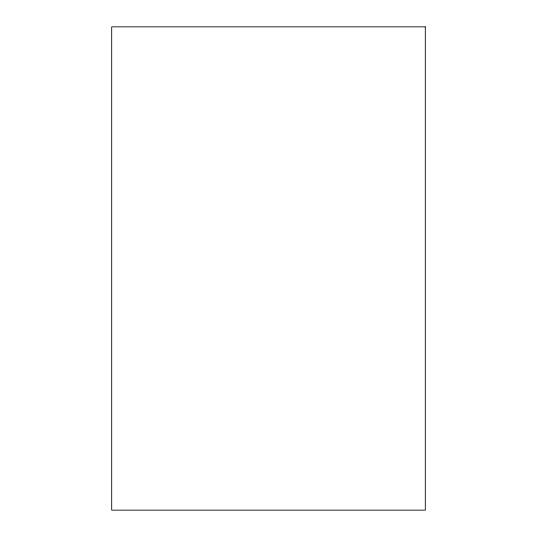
<?xml version="1.0" encoding="UTF-8"?>
<svg xmlns="http://www.w3.org/2000/svg" width="537" height="537" viewBox="0 0 537 537"><rect width="100%" height="100%" fill="white"/><g stroke="black" fill="none" stroke-linecap="round" stroke-linejoin="round"><path stroke-width="0.81" d="M425.297 26.85L111.703 26.85L111.703 510.15L425.297 510.15L425.297 26.85"/></g></svg>
